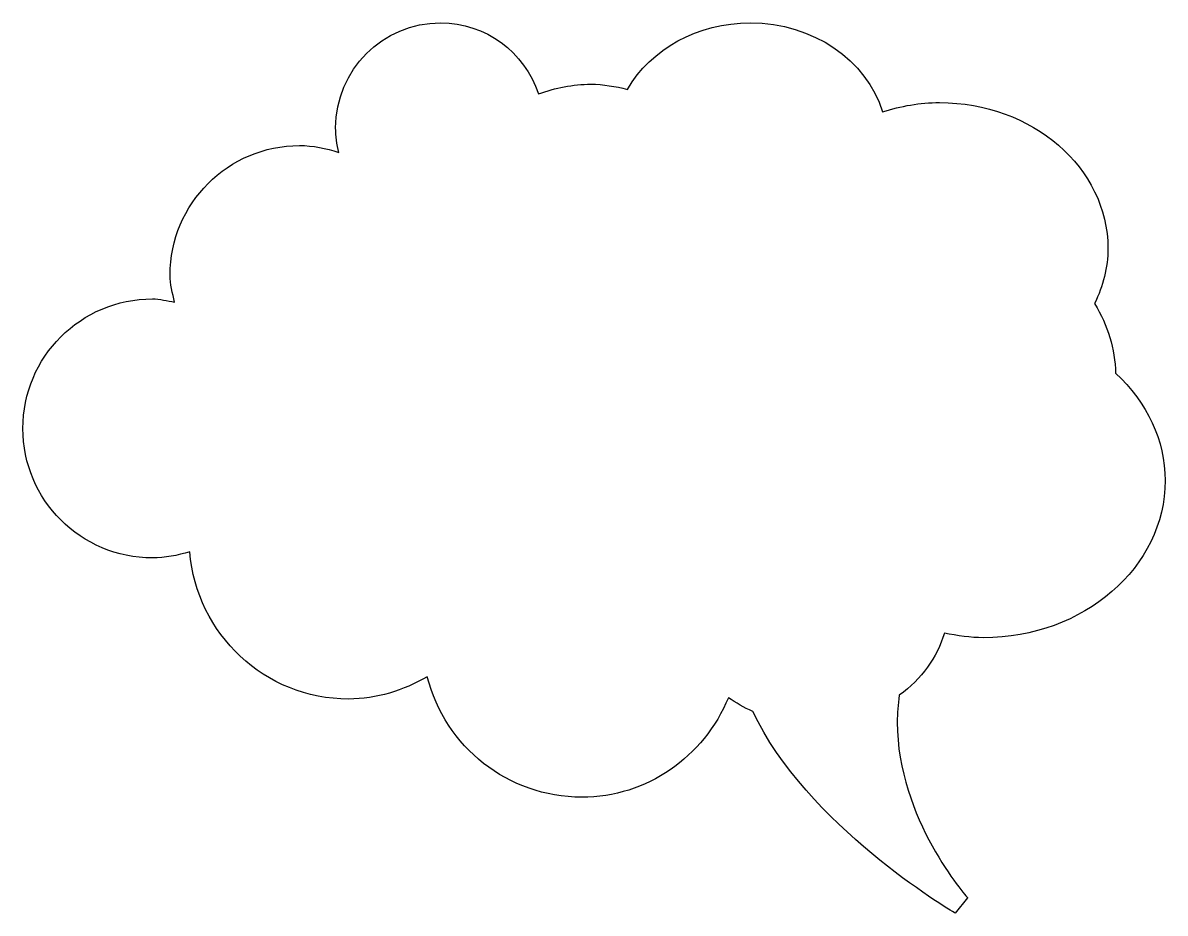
# Model space of a CAD drawing. Header units: centimetres. Extents: x -9.7 to 9.7, y -7.5 to 7.5.
import ezdxf

# ---------------------------------------------------------------- set-up
doc = ezdxf.new("R2010")
doc.units = ezdxf.units.CM
doc.header["$MEASUREMENT"] = 0
doc.layers.add('Camada 1', color=7, linetype='Continuous')

msp = doc.modelspace()

# ---------------------------------------------------------------- linework, layer by layer
at = {"layer": 'Camada 1'}
msp.add_open_spline([(0.56598, 6.42186), (0.36265, 6.47025), (0.15675, 6.50933), (-0.0519, 6.50933), (-0.0519, 6.50933), (-0.35977, 6.50933), (-0.65544, 6.44646), (-0.93921, 6.34489), (-0.93921, 6.34489), (-1.18566, 7.05641), (-1.83384, 7.54951), (-2.60089, 7.54951), (-2.60089, 7.54951), (-3.58271, 7.54951), (-4.38177, 6.7506), (-4.38177, 5.76855), (-4.38177, 5.76855), (-4.38177, 5.62694), (-4.36272, 5.4882), (-4.32981, 5.35239), (-4.32981, 5.35239), (-4.54531, 5.42113), (-4.7669, 5.46907), (-4.99323, 5.46907), (-4.99323, 5.46907), (-6.20473, 5.46907), (-7.19041, 4.48344), (-7.19041, 3.27197), (-7.19041, 3.27197), (-7.19041, 3.11727), (-7.14622, 2.96564), (-7.11307, 2.81292), (-7.11307, 2.81292), (-7.23851, 2.83525), (-7.36318, 2.8684), (-7.49005, 2.8684), (-7.49005, 2.8684), (-8.70152, 2.8684), (-9.68707, 1.8828), (-9.68707, 0.67122), (-9.68707, 0.67122), (-9.68707, -0.54036), (-8.70152, -1.5258), (-7.49005, -1.5258), (-7.49005, -1.5258), (-7.27264, -1.5258), (-7.06185, -1.48373), (-6.85603, -1.42171), (-6.85603, -1.42171), (-6.74181, -2.81548), (-5.58397, -3.91842), (-4.16125, -3.91842), (-4.16125, -3.91842), (-3.68635, -3.91842), (-3.23598, -3.77303), (-2.82738, -3.53954), (-2.82738, -3.53954), (-2.52242, -4.73321), (-1.45922, -5.58289), (-0.20795, -5.58289), (-0.20795, -5.58289), (0.89745, -5.58289), (1.86069, -4.90466), (2.27935, -3.89559), (2.27935, -3.89559), (2.40934, -3.98187), (2.54163, -4.06553), (2.69252, -4.12742), (2.69252, -4.12742), (3.60131, -6.05353), (6.02307, -7.48892), (6.12686, -7.54957), (6.12686, -7.54957), (6.12686, -7.54957), (6.33702, -7.29107), (6.33702, -7.29107), (6.33702, -7.29107), (6.3239, -7.27644), (5.14338, -5.94561), (5.14351, -4.30861), (5.14351, -4.30861), (5.14351, -4.16002), (5.15647, -4.0082), (5.17783, -3.85519), (5.17783, -3.85519), (5.56036, -3.58039), (5.81915, -3.21342), (5.9429, -2.80056), (5.9429, -2.80056), (6.16452, -2.84321), (6.38732, -2.87814), (6.60573, -2.87814), (6.60573, -2.87814), (8.30478, -2.87814), (9.68709, -1.68265), (9.68709, -0.21302), (9.68709, -0.21302), (9.68709, 0.46916), (9.38562, 1.11027), (8.84717, 1.60628), (8.84717, 1.60628), (8.83786, 2.01847), (8.71276, 2.42165), (8.49131, 2.78698), (8.49131, 2.78698), (8.63458, 3.08739), (8.71629, 3.4014), (8.71629, 3.72495), (8.71629, 3.72495), (8.71629, 5.08824), (7.43515, 6.19722), (5.86017, 6.19722), (5.86017, 6.19722), (5.52748, 6.19722), (5.20514, 6.13824), (4.895, 6.0413), (4.895, 6.0413), (4.6171, 6.91901), (3.71942, 7.54951), (2.65257, 7.54951), (2.65257, 7.54951), (1.76037, 7.54951), (0.96466, 7.10554), (0.56598, 6.42186)], degree=3, knots=[0, 0, 0, 0, 0.03125, 0.03125, 0.03125, 0.03125, 0.0625, 0.0625, 0.0625, 0.0625, 0.09375, 0.09375, 0.09375, 0.09375, 0.125, 0.125, 0.125, 0.125, 0.15625, 0.15625, 0.15625, 0.15625, 0.1875, 0.1875, 0.1875, 0.1875, 0.21875, 0.21875, 0.21875, 0.21875, 0.25, 0.25, 0.25, 0.25, 0.28125, 0.28125, 0.28125, 0.28125, 0.3125, 0.3125, 0.3125, 0.3125, 0.34375, 0.34375, 0.34375, 0.34375, 0.375, 0.375, 0.375, 0.375, 0.40625, 0.40625, 0.40625, 0.40625, 0.4375, 0.4375, 0.4375, 0.4375, 0.46875, 0.46875, 0.46875, 0.46875, 0.5, 0.5, 0.5, 0.5, 0.53125, 0.53125, 0.53125, 0.53125, 0.5625, 0.5625, 0.5625, 0.5625, 0.59375, 0.59375, 0.59375, 0.59375, 0.625, 0.625, 0.625, 0.625, 0.65625, 0.65625, 0.65625, 0.65625, 0.6875, 0.6875, 0.6875, 0.6875, 0.71875, 0.71875, 0.71875, 0.71875, 0.75, 0.75, 0.75, 0.75, 0.78125, 0.78125, 0.78125, 0.78125, 0.8125, 0.8125, 0.8125, 0.8125, 0.84375, 0.84375, 0.84375, 0.84375, 0.875, 0.875, 0.875, 0.875, 0.90625, 0.90625, 0.90625, 0.90625, 0.9375, 0.9375, 0.9375, 0.9375, 1, 1, 1, 1], dxfattribs=at)

doc.saveas('drawing.dxf')
